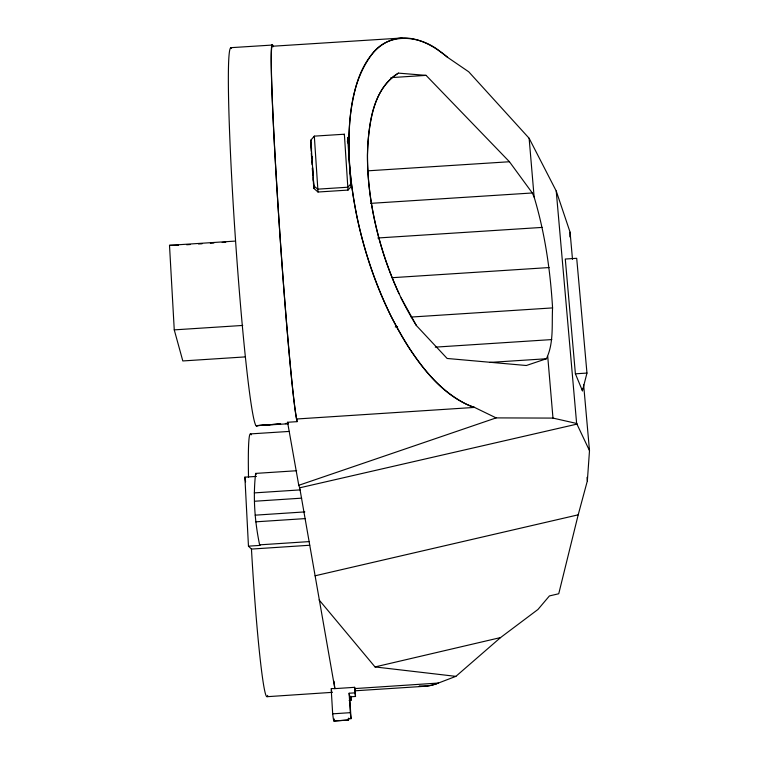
<?xml version="1.0" encoding="UTF-8"?>
<svg xmlns="http://www.w3.org/2000/svg" width="759" height="759" viewBox="0 0 759 759"><rect width="100%" height="100%" fill="white"/><g stroke="black" fill="none" stroke-linecap="round" stroke-linejoin="round"><path stroke-width="1.14" d="M401.075 297.945L416.425 325.592L447.136 358.466L526.329 365.506L546.404 358.751C553.975 342.954 551.67 324.88 552.571 307.907C550.322 270.441 544.953 233.098 534.137 197.103L532.296 192.976L509.441 161.743L426.084 75.378L398.428 73.13C371.521 90.008 368.513 126.184 367.47 154.95C367.489 202.757 379.215 250.242 399.016 293.619M310.877 140.842L310.763 140.225L310.754 142.369M569.886 236.912L570.075 232.178L556.233 191.021L529.127 138.271L468.73 71.801L447.601 57.352C434.879 46.65 419.167 37.276 401.976 38.007L272.49 46.242M256.466 476.405L244.882 477.155L248.459 546.157L260.128 545.389L259.616 544.848C254.749 521.395 252.937 497.259 255.612 473.407L296.636 470.732M436.017 683.954L455.874 676.364L500.56 637.569L537.97 609.458L549.412 595.929L558.738 593.756L578.197 514.83L587.352 480.893L589.496 450.666L583.614 384.528M310.858 140.662L313.97 188.507L318.021 192.018L348.011 190.092L350.867 186.894L347.641 137.398M582.447 390.8L586.963 373.067L576.707 258.307L565.284 259.037L575.398 373.817L582.447 390.8L582.238 388.447M310.744 140.235L314.321 136.136L344.358 134.22L344.453 135.482M350.686 184.143L347.812 187.226L317.727 189.152L313.676 185.803L313.372 182.483M311.569 149.333A188.308 2.6 86.2 0 1 311.294 144.694L311.513 144.466M398.428 73.13C375.515 86.905 370.392 116.364 368.049 140.861A140.861 57.959 76.5 0 0 368.058 174.561A140.462 57.807 76.5 0 0 371.132 201.676C378.295 245.29 392.906 288.041 416.425 325.592M355.516 696.468A137.445 1.565 86.3 0 1 355.003 692.844L349.131 693.233A137.445 1.888 86.3 0 0 349.7 696.847L355.516 696.468L355.155 690.662A131.639 1.499 86.3 0 1 354.823 688.584L354.662 687.322L334.861 688.631L299.71 487.809L298.771 485.305L496.13 417.896L552.979 418.095L576.631 423.456L589.496 450.666M319.112 599.933L375.022 666.933L500.56 637.569M315.099 575.787L578.197 514.83M299.71 487.809L577.324 424.034M354.88 690.804L425.495 686.24L431.928 685.187L438.37 683.053L354.823 688.584M401.976 38.007C376.426 39.354 361.673 64.98 355.781 87.114C344.387 129.789 348.504 174.978 357.138 217.757C366.995 263.43 383.542 308.05 408.797 347.508C425.296 372.109 445.486 397.536 474.527 407.412L496.13 417.896M257.168 425.628L270.09 424.679M272.434 424.509L280.659 423.901L256.295 425.676L288.297 423.778M348.533 719.997L333.922 721.003L348.428 720.063M334.861 688.631L331.171 688.546L332.679 713.839A119.647 2.486 86.4 0 0 334.321 719.02M267.045 696.696L331.996 692.36M349.131 700.491L351 700.367A119.637 1.641 86.3 0 0 350.81 696.098M332.679 713.839L350.326 712.663A119.637 1.641 86.3 0 0 351.047 718.669L348.125 718.858A119.647 1.784 86.3 0 0 348.656 718.137M392.213 277.69L549.099 267.557M235.356 241.087L169.504 245.328L174.257 329.871L242.738 325.44M411.179 317.053L552.571 307.907M395.278 326.958L397.631 326.806M245.119 356.91L182.815 360.952L174.257 329.871M435.268 347.138L551.793 339.577M489.688 362.432L546.404 358.751M575.398 373.817L586.963 373.067M272.917 46.859A188.336 5.209 86.1 0 0 278.287 209.579A188.336 5.209 86.1 0 0 296.636 418.996L474.527 407.412C471.908 406.615 469.337 405.638 466.842 404.5C430.913 386.284 408.731 350.089 390.695 315.516C367.679 268.079 353.371 216.315 349.548 163.688C347.964 126.184 348.836 84.353 372.707 53.253C389.282 31.802 420.856 35.673 439.954 51.384C442.592 53.263 445.135 55.265 447.601 57.352M298.771 485.305L287.576 422.27L297.073 421.653A189.532 5.237 86.1 0 1 278.316 210.632A189.532 5.237 86.1 0 1 273.079 46.394M254.274 492.895L300.166 489.897M254.455 501.253L301.674 498.16M255.185 515.162L304.843 511.908M255.764 521.831L305.355 518.587M259.616 544.848L309.131 541.603M248.459 546.157L251.457 549.07L309.71 545.247M230.679 47.684L272.434 45.047M390.885 77.627L426.084 75.378M368.011 170.813L509.441 161.743M370.572 203.365L532.296 192.976M178.422 245.29L169.504 245.328M186.695 244.749L190.243 244.521M198.526 243.99L202.074 243.762M210.357 243.231L213.905 243.003M222.188 242.472L225.736 242.244M377.83 237.984L542.163 227.406M250.546 433.901L289.35 431.416M425.495 686.24L419.12 686.221M375.022 666.933L455.874 676.364M347.309 141.193L347.916 141.667M255.612 473.407L256.2 474.527M296.636 418.996L297.073 421.653M244.882 477.155L245.584 481.823M314.511 137.388L314.321 136.136L318.021 192.018M311.095 142.806L311.294 144.694M570.075 232.178L572.495 259.341M587.039 477.364L587.352 480.893M556.233 191.021L576.631 423.456M529.127 138.271L534.137 197.103M547.723 356.379L552.979 418.095M313.277 181.392L312.964 177.549M312.86 176.116L312.632 173.043M350.753 696.895L351 700.367M312.509 171.43L312.272 168.071M347.65 137.55L347.916 141.582M348.011 190.092L344.368 134.267M312.034 164.627L311.807 161.164M347.878 141.003L348.011 143.166M354.662 687.322L355.003 692.844M311.588 157.758L311.294 152.91M349.7 696.847L351.047 718.669M349.131 693.233L350.326 712.663M311.209 151.392L310.782 143.138M257.282 425.457A189.56 8.415 86.1 0 1 235.195 235.366A189.56 8.415 86.1 0 1 231.495 48.348M288.173 423.655A189.541 5.968 86.1 0 1 287.576 422.27M313.97 188.507A188.308 2.6 86.2 0 1 313.382 179.19M313.087 174.38A188.308 2.6 86.2 0 1 312.68 167.758M312.357 162.407A188.308 2.6 86.2 0 1 311.987 156.411M267.699 695.377A131.686 6.224 86.4 0 1 251.457 549.07M248.516 477.335A131.686 6.224 86.4 0 1 251.238 434.822M332.072 692.426A131.658 2.742 86.3 0 1 331.436 690.178M334.842 688.299A131.649 2.543 86.3 0 1 333.979 681.184M435.856 683.992A166.287 79.372 -87.1 0 1 419.262 686.24M287.699 423.38L285.356 423.56L287.708 423.38"/></g></svg>
